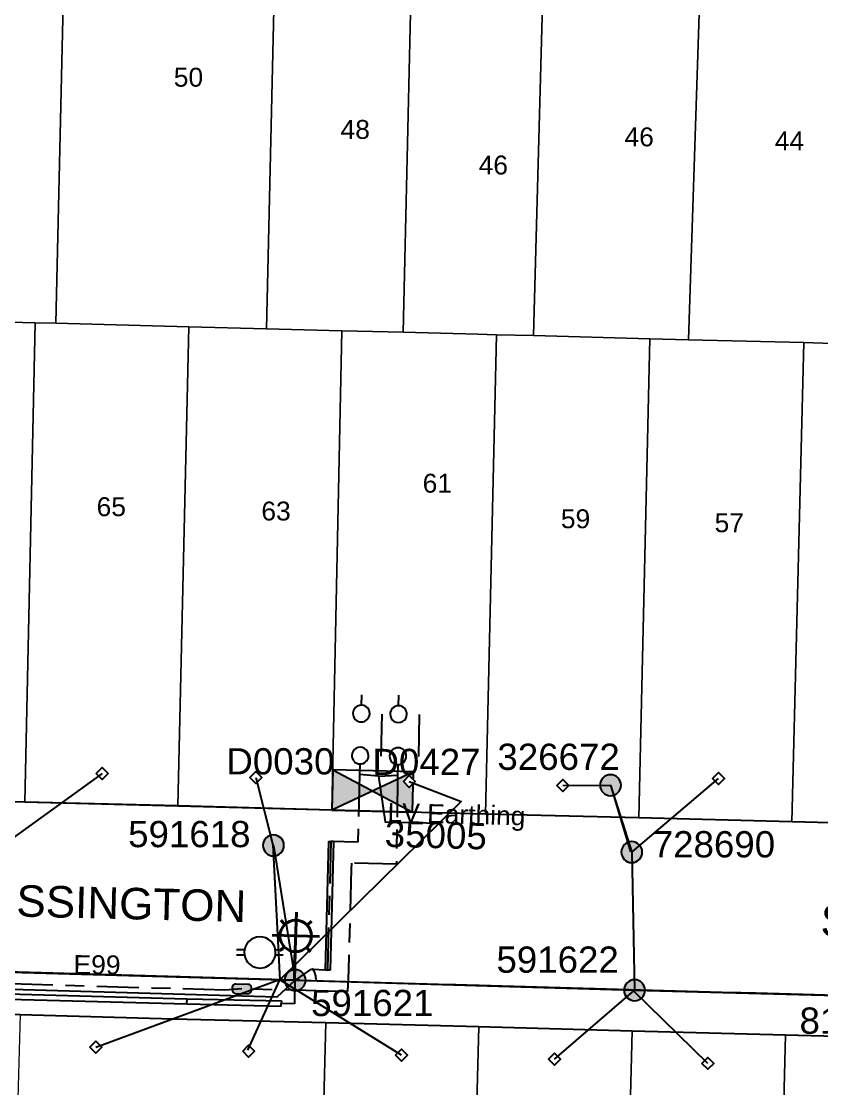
# Model space of a CAD drawing. Header units: metres. Extents: x 311639 to 313197, y 6256063 to 6257195.
# Drawn here: x 312512 to 312588.2, y 6256434.6 to 6256536.2 of the extents above; entities that cross this region are included whole.
import ezdxf
from ezdxf.enums import TextEntityAlignment as Align

# ---------------------------------------------------------------- set-up
doc = ezdxf.new("R2010")
doc.units = ezdxf.units.M
doc.linetypes.add('Cable Exist OH', pattern=[1, 1, 0])
doc.linetypes.add('Cable Exist UG', pattern=[8.2, 4, -1.2, 1.8, -1.2])
doc.layers.get('0').update_dxf_attribs({"color": 6})
for name, color, linetype, lineweight in [('Cadastre Buildings_SP_EXT', 9, 'Continuous', 5), ('Cadastre Land Parcels_SP_EXT', 9, 'Continuous', 5), ('Cadastre Roads_SP_EXT', 9, 'Continuous', 5)]:
    doc.layers.add(name, color=color, linetype=linetype, lineweight=lineweight)
for name, color, linetype in [('Duct_SP_EXT', 7, 'Continuous'), ('Equip_HV_EXT', 7, 'Continuous'), ('Equip_SP_LV_EXT', 7, 'Continuous'), ('Equip_SP_SL_EXT', 7, 'Continuous'), ('Mains_HV_EXT', 7, 'Continuous'), ('Mains_LV_EXT', 7, 'Continuous'), ('Mains_SL_EXT', 7, 'Continuous'), ('OH_Details_SP_MISC', 7, 'Continuous'), ('Services_SP_EXT', 7, 'Continuous'), ('Sub_SP_EXT', 7, 'Continuous'), ('SupportsOH_SP_TR_HV_LV_SL_EXT', 7, 'Continuous'), ('Trench_SP_EXT', 7, 'Continuous'), ('UG_Details_SP_MISC', 7, 'Continuous')]:
    doc.layers.add(name, color=color, linetype=linetype)
doc.layers.add('Features_HIDE', color=1, linetype='Continuous', plot=False)
doc.styles.add('iecARIAL', font='arial.ttf', dxfattribs={"height": 2})
doc.styles.add('POLE_LABEL', font='arial.ttf')
doc.styles.get("Standard").update_dxf_attribs({"font": 'arial.ttf'})
doc.styles.add('SWITCH_LABEL', font='arial.ttf', dxfattribs={"height": 2.5})
doc.linetypes.add('Cable E UG', pattern='A,6,-0.5,["E",Standard,S=1.7,R=0,X=0.5,Y=-1],-2.9', length=9.4)

# ---------------------------------------------------------------- blocks, each defined once
blk = doc.blocks.new('SUB_PADMOUNT_EXT')
for points in [[(0, 0), (-3.84, 1.92), (-3.84, -1.92)], [(0, 0), (3.84, 1.92), (3.84, -1.92)]]:
    blk.add_hatch(color=256).paths.add_polyline_path(points)
for p, q in [((3.84, 1.92), (-3.84, -1.92)), ((-3.84, 1.92), (3.84, -1.92))]:
    blk.add_line(p, q)
blk.add_lwpolyline([(-3.84, -1.92), (3.84, -1.92), (3.84, 1.92), (-3.84, 1.92)], close=True)
for tag, height, flags, p in [('ASSET_NUM', 3.5, 8, (2, 2)), ('STREET_CODE', 0.2, 9, (1.5, 0)), ('CONSTRUCTED_VOLTAGE', 0.2, 9, (1.5, -0.2)), ('OPERATING_VOLTAGE', 0.2, 9, (1.5, -0.6)), ('ORIENTATION', 0.2, 9, (1.5, -0.8)), ('OWNED_BY', 0.2, 9, (1.5, -1)), ('NO_PHASES', 0.2, 9, (1.5, -0.4)), ('OPERATED_BY', 0.2, 9, (1.5, -1.2)), ('SECONDARY_VOLTAGE', 0.2, 9, (1.5, -1.6)), ('STATE', 0.2, 9, (1.5, -1.8)), ('MAINTAINED_BY', 0.2, 9, (1.5, -1.4)), ('PARENT', 0.2, 9, (1.5, -2)), ('SUBSTATION_TYPE', 0.2, 9, (1.5, -2.2)), ('STREETNAME', 0.2, 9, (1.5, -3)), ('USAGE', 0.2, 9, (1.5, -2.4)), ('LEGEND', 0.2, 9, (1.5, -2.6)), ('LOCATION', 0.2, 9, (1.5, -2.8)), ('SUBURB', 0.2, 9, (1.5, -3.2)), ('Z', 0.2, 1, (1.5, -3.6)), ('NOTES', 0.2, 9, (1.5, -3.4))]:
    blk.add_attdef(tag, text='', height=height, dxfattribs=dict(flags=flags)).set_placement(p, align=Align.MIDDLE_LEFT)
blk = doc.blocks.new('LV_OH_LINKS_OPEN_EXT')
for p, q in [((-0.166, 4.966), (-0.166, 5.464)), ((0.166, 4.966), (0.166, 5.464)), ((-0.166, 3.002), (-0.166, 2.504)), ((0.166, 3.002), (0.166, 2.504))]:
    blk.add_line(p, q)
blk.add_lwpolyline([(0, 2.988, 1), (0, 4.98, 1)], format="xyb", close=True)
at = {"flags": 9}
for tag, p in [('ACTUAL_STATUS', (0, 0)), ('OPERATING_VOLTAGE', (0, -0.6)), ('CONSTRUCTED_VOLTAGE', (0, -0.2)), ('NO_PHASES', (0, -0.4)), ('ORIENTATION', (0, -0.8)), ('OWNED_BY', (0, -1)), ('STATE', (0, -1.2)), ('SWITCH_TYPE', (0, -1.4)), ('USAGE', (0, -1.6)), ('LEGEND', (0, -1.8)), ('NOTES', (0, -2))]:
    blk.add_attdef(tag, text='', height=0.2, dxfattribs=at).set_placement(p, align=Align.MIDDLE_LEFT)
at = {"flags": 1}
blk.add_attdef('Z', (0, 0), '', height=0.2, dxfattribs=at)
blk = doc.blocks.new('SL_LANTERN_EXT')
at = {"lineweight": 40}
for p, q in [((0, 1.97), (0, 6.47)), ((-1.46, 5.68), (-1.06, 5.28)), ((1.46, 5.68), (1.06, 5.28)), ((-2.25, 4.22), (2.25, 4.22)), ((-1.46, 2.76), (-1.06, 3.16)), ((1.46, 2.76), (1.06, 3.16)), ((0, 0), (0, 2.72))]:
    blk.add_line(p, q, dxfattribs=at)
blk.add_circle((0, 4.22), 1.5, dxfattribs=at)
at = {"style": 'iecARIAL', "flags": 9}
blk.add_attdef('ASSET_NUM', (1.5, 1.5), '', height=2.5, dxfattribs=at)
for tag, p, height, flags in [('CONSTRUCTED_VOLTAGE', (0.98, -0.65), 0.2, 9), ('CONTROL_TYPE', (0.98, -0.85), 0.2, 9), ('LANTERN_PURPOSE', (0.98, -1.05), 0.2, 9), ('LNUMBER', (2.18, -3.25), 2.5, 8), ('OPERATING_VOLTAGE', (0.98, -1.65), 0.2, 9), ('ORIENTATION', (0.98, -1.85), 0.2, 9), ('OWNED_BY', (0.98, -2.05), 0.2, 9), ('LANTERN_TYPE', (0.98, -1.25), 0.2, 9), ('NO_PHASES', (0.98, -1.45), 0.2, 9), ('STATE', (0.98, -2.25), 0.2, 9), ('USAGE', (0.98, -2.45), 0.2, 9), ('CEXIST', (0.98, -2.65), 0.2, 9), ('CNEW', (0.98, -2.85), 0.2, 9), ('CNUMBER', (0.98, -3.05), 0.2, 9), ('CREMOVE', (0.98, -3.25), 0.2, 9), ('CREPLACE', (0.98, -3.45), 0.2, 9), ('LKINGHEIGHT', (0.98, -3.65), 0.2, 9), ('LBRACKET', (0.98, -3.85), 0.2, 9), ('LBRACKETVOCAB', (0.98, -4.05), 0.2, 9), ('LCATEGORY', (0.98, -4.25), 0.2, 9), ('LCHARGE1', (0.98, -4.45), 0.2, 9), ('LCHARGE1PERCENT', (0.98, -4.65), 0.2, 9), ('LCHARGE2', (0.98, -4.85), 0.2, 9), ('LCHARGE2PERCENT', (0.98, -5.05), 0.2, 9), ('LCHARGE3', (0.98, -5.25), 0.2, 9), ('LCHARGE3PERCENT', (0.98, -5.45), 0.2, 9), ('LEXIST', (0.98, -5.65), 0.2, 9), ('LLAMP', (0.98, -5.85), 0.2, 9), ('LLAMPVOCAB', (0.98, -6.05), 0.2, 9), ('LMAST', (0.98, -6.25), 0.2, 9), ('LMASTVOCAB', (0.98, -6.45), 0.2, 9), ('LNEW', (0.98, -6.65), 0.2, 9), ('LANTNUMBER', (0.98, -6.85), 0.2, 9), ('LOUTREACH', (0.98, -7.25), 0.2, 9), ('LOUTREACHVOCAB', (0.98, -7.45), 0.2, 9), ('LRATECODE', (0.98, -7.65), 0.2, 9), ('LREMOVE', (0.98, -7.85), 0.2, 9), ('LREPLACE', (0.98, -8.05), 0.2, 9), ('LTYPE', (0.98, -8.25), 0.2, 9), ('STREETNAME', (0.98, -9.25), 0.2, 9), ('LTYPEVOCAB', (0.98, -8.45), 0.2, 9), ('LEGEND', (0.98, -8.65), 0.2, 9), ('LOCATION', (0.98, -8.85), 0.2, 9), ('NOTES', (0.98, -9.05), 0.2, 9), ('SUBURB', (0.98, -9.45), 0.2, 1)]:
    blk.add_attdef(tag, p, '', height=height, dxfattribs=dict(flags=flags))
blk = doc.blocks.new('CCP_EXT')
at = {"flags": 9}
for tag, p in [('STATE', (0, -1.8)), ('USAGE', (0, -1.2)), ('LEGEND', (0, -1.4)), ('LIFE_SUPPORT', (0, -1.6)), ('NOTES', (0, -2))]:
    blk.add_attdef(tag, text='', height=0.2, dxfattribs=at).set_placement(p, align=Align.MIDDLE_LEFT)
blk.add_wipeout([(0, 0.57), (0.57, 0), (0, -0.57), (-0.57, 0)])
blk.add_lwpolyline([(-0.57, 0), (0, 0.57), (0.57, 0), (0, -0.57), (-0.57, 0)])
at = {"flags": 1}
blk.add_attdef('Z', (0, 0), '', height=0.2, dxfattribs=at)
at = {"flags": 9}
for tag, p in [('CCP_TYPE', (0, 0)), ('CONSTRUCTED_VOLTAGE', (0, -0.2)), ('OPERATING_VOLTAGE', (0, -0.6)), ('ORIENTATION', (0, -0.8)), ('OWNED_BY', (0, -1)), ('NO_PHASES', (0, -0.4))]:
    blk.add_attdef(tag, text='', height=0.2, dxfattribs=at).set_placement(p, align=Align.MIDDLE_LEFT)
blk = doc.blocks.new('POLE_EXT')
blk.add_hatch(color=256).paths.add_polyline_path([(-1, 0, 1), (1, 0, 1)])
blk.add_lwpolyline([(-1, 0, 1), (1, 0, 1)], format="xyb", close=True)
for tag, height, flags, p in [('pNumber', 2.5, 8, (-17.84, 2.07)), ('OWNED_BY', 0.2, 9, (1.35, -0.4)), ('SPECIAL_USE', 0.2, 9, (1.35, -0.8)), ('STATE', 0.2, 9, (1.35, -1)), ('PARENT', 0.2, 9, (1.35, -0.6)), ('cLV', 0.2, 9, (1.35, -1.4)), ('hDepth', 0.2, 9, (1.35, -1.6)), ('hDia', 0.2, 9, (1.35, -1.8)), ('cHV', 0.2, 9, (1.35, -2)), ('USAGE', 0.2, 9, (1.35, -1.2)), ('LBRACKET', 0.2, 9, (1.35, -2.2)), ('LExisting', 0.2, 9, (1.35, -2.4)), ('LANTNUMBER', 0.2, 9, (1.35, -2.6)), ('LOther', 0.2, 9, (1.35, -2.8)), ('LRemove', 0.2, 9, (1.35, -3)), ('cLinedev', 0.2, 9, (1.35, -3.4)), ('pExisting', 0.2, 9, (1.35, -3.8)), ('LEGEND', 0.2, 9, (1.35, -3.2)), ('LOCATION', 0.2, 9, (1.35, -3.6)), ('PFNUMBER', 0.2, 9, (1.35, -4)), ('pFooting', 0.2, 9, (1.35, -4.4)), ('pNew', 0.2, 9, (1.35, -4.6)), ('pRelocate', 0.2, 9, (1.35, -5)), ('NEWPFNUMBER', 0.2, 9, (1.35, -4.2)), ('pRemove', 0.2, 9, (1.35, -5.2)), ('pReplace', 0.2, 9, (1.35, -5.4)), ('pStay', 0.2, 9, (1.35, -5.6)), ('pType', 0.2, 9, (1.35, -5.8)), ('cspan', 0.2, 9, (1.35, -6)), ('STREETNAME', 0.2, 9, (1.35, -6.2)), ('SUBURB', 0.2, 9, (1.35, -6.4)), ('OPERATED_BY', 0.2, 9, (1.36, -7.01)), ('NOTES', 0.2, 9, (1.35, -6.6)), ('MAINTAINED_BY', 0.2, 9, (1.36, -6.81))]:
    blk.add_attdef(tag, text='', height=height, dxfattribs=dict(flags=flags)).set_placement(p, align=Align.MIDDLE_LEFT)
at = {"style": 'POLE_LABEL'}
for tag, height, flags, p in [('ASSET_NUM', 2.5, 8, (2, 2)), ('STRUCTURE_PLANT_NUMBER', 0.2, 9, (1.35, 0.03)), ('STREET_CODE', 0.2, 9, (1.35, -0.2))]:
    blk.add_attdef(tag, text='', height=height, dxfattribs=dict(at, flags=flags)).set_placement(p, align=Align.MIDDLE_LEFT)
at = {"flags": 1}
blk.add_attdef('Z', (1.35, -7.33), '', height=0.2, dxfattribs=at)
blk = doc.blocks.new('HV_STJ_EXT')
h = blk.add_hatch(color=256)
edge = h.paths.add_edge_path()
edge.add_ellipse((-0.59, 0.13), major_axis=(0.226, 0.226), ratio=1, start_angle=45, end_angle=135)
edge.add_line((-0.91, 0.13), (-0.91, -0.13))
edge.add_ellipse((-0.59, -0.13), major_axis=(0.226, 0.226), ratio=1, start_angle=135, end_angle=225)
edge.add_line((-0.59, -0.45), (0.59, -0.45))
edge.add_ellipse((0.59, -0.13), major_axis=(-0.226, 0.226), ratio=1, start_angle=135, end_angle=225)
edge.add_line((0.91, -0.13), (0.91, 0.13))
edge.add_ellipse((0.59, 0.13), major_axis=(-0.226, 0.226), ratio=1, start_angle=225, end_angle=315)
edge.add_line((0.59, 0.45), (-0.59, 0.45))
blk.add_lwpolyline([(-0.91, 0.13), (-0.91, -0.13, 0.414214), (-0.59, -0.45), (0.59, -0.45, 0.414214), (0.91, -0.13), (0.91, 0.13, 0.414214), (0.59, 0.45), (-0.59, 0.45, 0.414214)], format="xyb", close=True)
for tag, flags, p in [('ORIENTATION', 9, (1.5, 0)), ('Z', 1, (1.5, -0.8)), ('USAGE', 9, (1.5, -0.2)), ('LEGEND', 9, (1.5, -0.4)), ('NOTES', 9, (1.5, -0.6))]:
    blk.add_attdef(tag, text='', height=0.2, dxfattribs=dict(flags=flags)).set_placement(p, align=Align.MIDDLE_LEFT)
blk = doc.blocks.new('SWG_HOLEC_SU_EXT')
blk.add_line((1.8, -2), (5.8, -2))
for points in [[(1, 0), (0, 0)], [(6.6, 0), (7.6, 0)]]:
    blk.add_lwpolyline(points)
for points in [[(1.8, -0.8, 1), (1.8, 0.8, 1)], [(5.8, -0.8, 1), (5.8, 0.8, 1)]]:
    blk.add_lwpolyline(points, format="xyb", close=True)
at = {"style": 'SWITCH_LABEL', "flags": 8}
blk.add_attdef('ASSET_NUM', text='', height=2.5, rotation=179.9544, dxfattribs=at).set_placement((-2.4, 0), align=Align.MIDDLE_LEFT)
at = {"flags": 1}
blk.add_attdef('Z', (0, 0), '', height=0.2, dxfattribs=at)
at = {"flags": 9}
for tag, p in [('ACTUAL_STATUS', (0, -0.4)), ('CONSTRUCTED_VOLTAGE', (0, -0.6)), ('OPERATING_VOLTAGE', (0, -1)), ('NO_PHASES', (0, -0.8)), ('ORIENTATION', (0, -1.2)), ('OWNED_BY', (0, -1.4)), ('STATE', (0, -1.8)), ('SWITCH_TYPE', (0, -2)), ('PARENT', (0, -1.6)), ('STREETNAME', (0, -2.6)), ('SUBURB', (0, -2.8)), ('USAGE', (0, -2.2)), ('LOCATION', (0, -2.4)), ('NOTES', (0, -3))]:
    blk.add_attdef(tag, text='', height=0.2, dxfattribs=at).set_placement(p, align=Align.MIDDLE_LEFT)
at = {"style": 'SWITCH_LABEL', "flags": 9}
blk.add_attdef('STREET_CODE', text='', height=0.2, dxfattribs=at).set_placement((0, -0.2), align=Align.MIDDLE_LEFT)

msp = doc.modelspace()

# ---------------------------------------------------------------- linework, layer by layer
at = {"layer": 'Cadastre Land Parcels_SP_EXT', "linetype": 'Continuous'}
for points in [[(312516.36, 6256553.11), (312496.29, 6256553.62), (312495.52, 6256521.1), (312495.26, 6256507.98), (312498.78, 6256507.89), (312513.36, 6256507.51), (312515.32, 6256507.47), (312516.36, 6256553.11)], [(312527.85, 6256552.82), (312516.36, 6256553.11), (312515.32, 6256507.47), (312527.97, 6256507.14), (312535.38, 6256506.95), (312536.42, 6256552.6), (312527.85, 6256552.82)], [(312549.43, 6256552.26), (312536.42, 6256552.6), (312535.38, 6256506.95), (312542.54, 6256506.76), (312548.4, 6256506.63), (312549.43, 6256552.26)], [(312562.04, 6256551.92), (312549.43, 6256552.26), (312548.4, 6256506.63), (312555.49, 6256506.43), (312557.28, 6256506.38), (312560.82, 6256506.3), (312562.04, 6256551.92)], [(312577.05, 6256551.51), (312562.04, 6256551.92), (312560.82, 6256506.3), (312571.87, 6256506), (312575.58, 6256505.91), (312577.05, 6256551.51)], [(312590.48, 6256551.16), (312577.05, 6256551.51), (312575.58, 6256505.91), (312586.55, 6256505.63), (312589.24, 6256505.56), (312590.48, 6256551.16)], [(312512.38, 6256461.87), (312513.36, 6256507.51), (312498.78, 6256507.89), (312497.72, 6256462.25), (312512.38, 6256461.87)], [(312515.32, 6256507.47), (312513.36, 6256507.51), (312512.38, 6256461.87), (312526.95, 6256461.49), (312527.97, 6256507.14), (312515.32, 6256507.47)], [(312535.38, 6256506.95), (312527.97, 6256507.14), (312526.95, 6256461.49), (312541.6, 6256461.11), (312542.54, 6256506.76), (312535.38, 6256506.95)], [(312548.4, 6256506.63), (312542.54, 6256506.76), (312541.6, 6256461.11), (312556.22, 6256460.73), (312557.28, 6256506.38), (312555.49, 6256506.43), (312548.4, 6256506.63)], [(312570.85, 6256460.35), (312571.87, 6256506), (312560.82, 6256506.3), (312557.28, 6256506.38), (312556.22, 6256460.73), (312570.85, 6256460.35)], [(312585.4, 6256459.98), (312586.55, 6256505.63), (312575.58, 6256505.91), (312571.87, 6256506), (312570.85, 6256460.35), (312585.4, 6256459.98)], [(312600.09, 6256459.59), (312601.2, 6256505.25), (312595.64, 6256505.4), (312589.24, 6256505.56), (312586.55, 6256505.63), (312585.4, 6256459.98), (312600.09, 6256459.59)], [(312555.6, 6256440.48), (312541.04, 6256440.87), (312539.89, 6256396.23), (312545.77, 6256396.04), (312554.44, 6256395.82), (312555.6, 6256440.48)], [(312570.2, 6256440.08), (312555.6, 6256440.48), (312554.44, 6256395.82), (312559.17, 6256395.65), (312569.06, 6256395.41), (312570.2, 6256440.08)], [(312584.8, 6256439.69), (312570.2, 6256440.08), (312569.06, 6256395.41), (312572.66, 6256395.28), (312583.7, 6256394.99), (312584.8, 6256439.69)], [(312599.36, 6256439.33), (312584.8, 6256439.69), (312583.7, 6256394.99), (312592.79, 6256394.71), (312598.3, 6256394.58), (312599.36, 6256439.33)]]:
    msp.add_lwpolyline(points, close=True, dxfattribs=at)
at = {"layer": 'Duct_SP_EXT'}
for p, q in [((312468.18, 6256444.71), (312527.8, 6256443.14)), ((312468.17, 6256444.23), (312527.78, 6256442.66)), ((312527.78, 6256442.66), (312527.79, 6256442.9)), ((312527.78, 6256442.66), (312527.79, 6256442.9)), ((312527.78, 6256442.66), (312527.78, 6256442.66)), ((312527.78, 6256442.66), (312536.79, 6256442.44)), ((312527.8, 6256443.14), (312527.79, 6256442.9)), ((312527.8, 6256443.14), (312527.79, 6256442.9)), ((312527.8, 6256443.14), (312527.8, 6256443.14)), ((312527.8, 6256443.14), (312536.8, 6256442.92)), ((312536.8, 6256442.92), (312536.79, 6256442.68)), ((312536.79, 6256442.44), (312536.79, 6256442.68))]:
    msp.add_line(p, q, dxfattribs=at)
at = {"layer": 'Mains_HV_EXT', "linetype": 'Cable Exist UG'}
for points in [[(312546.06, 6256464.33), (312544.25, 6256464.5), (312544.08, 6256458.05), (312544.08, 6256458.05), (312541.52, 6256458.12), (312541.18, 6256445.87), (312541.18, 6256445.87), (312539.57, 6256445.91), (312538.11, 6256444.9)], [(312533.04, 6256444.08), (312531.42, 6256443.95), (312482.88, 6256445.35)]]:
    msp.add_lwpolyline(points, dxfattribs=at)
at = {"layer": 'Mains_HV_EXT', "linetype": 'Cable E UG'}
msp.add_lwpolyline([(312549.45, 6256459.91), (312551.78, 6256459.86)], dxfattribs=at)
at = {"layer": 'Mains_HV_EXT', "linetype": 'Cable Exist OH'}
for points in [[(312496.38, 6256446.1), (312538.11, 6256444.9)], [(312538.11, 6256444.9), (312599.29, 6256443.2)]]:
    msp.add_lwpolyline(points, dxfattribs=at)
at = {"layer": 'Mains_HV_EXT', "linetype": 'Continuous'}
msp.add_lwpolyline([(312540.09, 6256444.84, 0.175128), (312539.75, 6256446.04)], format="xyb", dxfattribs=at)
at = {"layer": 'Mains_LV_EXT', "linetype": 'Cable Exist OH'}
for points in [[(312538.11, 6256444.9), (312496.32, 6256446.11)], [(312570.43, 6256443.94), (312538.11, 6256444.9)], [(312599.23, 6256443.2), (312570.43, 6256443.94)]]:
    msp.add_lwpolyline(points, dxfattribs=at)
at = {"layer": 'Mains_SL_EXT', "linetype": 'Cable Exist OH'}
for points in [[(312496.32, 6256446.11), (312538.11, 6256444.9)], [(312538.11, 6256444.9), (312599.23, 6256443.2), (312625.07, 6256442.64)]]:
    msp.add_lwpolyline(points, dxfattribs=at)
at = {"layer": 'OH_Details_SP_MISC', "linetype": 'Continuous', "flags": 128}
for points in [[(312568.14, 6256463.47), (312570.16, 6256457.1), (312570.43, 6256443.94)], [(312536.04, 6256457.74), (312538.11, 6256444.9)]]:
    msp.add_lwpolyline(points, dxfattribs=at)
at = {"layer": 'Services_SP_EXT'}
for points in [[(312568.14, 6256463.47), (312570.05, 6256457.13)], [(312570.16, 6256457.1), (312570.43, 6256443.94)]]:
    msp.add_lwpolyline(points, dxfattribs=at)
at = {"layer": 'Trench_SP_EXT', "linetype": 'Cable Exist UG'}
msp.add_lwpolyline([(312538.07, 6256444.88), (312538.03, 6256442.66), (312536.75, 6256442.68)], dxfattribs=at)
at = {"layer": 'UG_Details_SP_MISC'}
for p, q in [((312541.28, 6256458.12), (312540.97, 6256445.88)), ((312541.28, 6256458.12), (312541.52, 6256458.12)), ((312541.76, 6256458.11), (312541.45, 6256445.86)), ((312541.76, 6256458.11), (312541.52, 6256458.12)), ((312540.97, 6256445.88), (312541.21, 6256445.87)), ((312541.45, 6256445.86), (312541.21, 6256445.87))]:
    msp.add_line(p, q, dxfattribs=at)

# ---------------------------------------------------------------- block references
at = {"layer": 'Equip_HV_EXT', "rotation": 358.5759104797027}
msp.add_blockref('HV_STJ_EXT', (312533.03, 6256444.07), dxfattribs=at)
at = {"layer": 'Equip_SP_LV_EXT', "xscale": 1.5, "yscale": 1.5, "zscale": 1.5, "rotation": 90.4182099268914}
msp.add_blockref('LV_OH_LINKS_OPEN_EXT', (312540.73, 6256447.59), dxfattribs=at)
at = {"layer": 'Equip_SP_SL_EXT', "rotation": 358.1774551622502}
msp.add_blockref('SL_LANTERN_EXT', (312538.03, 6256444.9), dxfattribs=at)
at = {"layer": 'Services_SP_EXT'}
for p in [(312519.14, 6256438.53), (312533.68, 6256438.15)]:
    msp.add_blockref('CCP_EXT', p, dxfattribs=at)
at = {"layer": 'Sub_SP_EXT'}
ref = msp.add_blockref('SUB_PADMOUNT_EXT', (312545.48, 6256462.93), dxfattribs=dict(at, rotation=358.5126603803992))
ref.add_attrib('ASSET_NUM', '35005', dxfattribs={"layer": '0', "height": 2.5, "rotation": 358.5127}).set_placement((312546.65, 6256458.85), align=Align.MIDDLE_LEFT)
at = {"layer": 'SupportsOH_SP_TR_HV_LV_SL_EXT'}
ref = msp.add_blockref('POLE_EXT', (312536.04, 6256457.74), dxfattribs=at)
ref.add_attrib('ASSET_NUM', '591618', dxfattribs={"layer": '0', "height": 2.5, "style": 'POLE_LABEL'}).set_placement((312528.03, 6256456.82), align=Align.BOTTOM_CENTER)
ref = msp.add_blockref('POLE_EXT', (312570.16, 6256457.1), dxfattribs=at)
ref.add_attrib('ASSET_NUM', '728690', dxfattribs={"layer": '0', "height": 2.5, "rotation": 359.9878, "style": 'POLE_LABEL'}).set_placement((312572.16, 6256457.85), align=Align.MIDDLE_LEFT)
ref = msp.add_blockref('POLE_EXT', (312570.43, 6256443.94), dxfattribs=at)
ref.add_attrib('ASSET_NUM', '591622', dxfattribs={"layer": '0', "height": 2.5, "style": 'POLE_LABEL'}).set_placement((312568.93, 6256446.86), align=Align.MIDDLE_RIGHT)
ref = msp.add_blockref('POLE_EXT', (312538.11, 6256444.9), dxfattribs=at)
ref.add_attrib('ASSET_NUM', '591621', dxfattribs={"layer": '0', "height": 2.5, "style": 'POLE_LABEL'}).set_placement((312551.28, 6256442.73), align=Align.MIDDLE_RIGHT)
ref = msp.add_blockref('POLE_EXT', (312599.35, 6256443.2), dxfattribs=at)
ref.add_attrib('ASSET_NUM', '810136', dxfattribs={"layer": '0', "height": 2.5, "style": 'POLE_LABEL'}).set_placement((312597.79, 6256441.05), align=Align.MIDDLE_RIGHT)

# ---------------------------------------------------------------- texts
at = {"layer": 'Cadastre Land Parcels_SP_EXT'}
for s, p in [('50', (312526.55, 6256530.01)), ('48', (312542.43, 6256525.04)), ('46', (312569.47, 6256524.33)), ('44', (312583.78, 6256523.95)), ('46', (312555.58, 6256521.65)), ('61', (312550.25, 6256491.34)), ('65', (312519.2, 6256489.1)), ('63', (312534.89, 6256488.69)), ('59', (312563.41, 6256487.95)), ('57', (312578.05, 6256487.57))]:
    msp.add_text(s, height=1.8, dxfattribs=at).set_placement(p)
at = {"layer": 'Cadastre Roads_SP_EXT'}
msp.add_text('ESSINGTON                                               ST', height=3, rotation=358.5918, dxfattribs=at).set_placement((312508.74, 6256451.04))
at = {"layer": 'Features_HIDE'}
msp.add_text('LV Earthing', height=1.8, rotation=358.5149, dxfattribs=at).set_placement((312546.88, 6256459.98))
at = {"layer": 'Mains_LV_EXT'}
msp.add_text('E99', height=1.8, rotation=359.5279, dxfattribs=at).set_placement((312517, 6256445.49))

# ---------------------------------------------------------------- next in the draw order: linework, layer by layer
at = {"layer": 'Cadastre Buildings_SP_EXT', "linetype": 'Continuous'}
msp.add_lwpolyline([(312541.04, 6256440.87), (312526.48, 6256441.23), (312511.91, 6256441.63), (312510.67, 6256397.06), (312519.06, 6256396.82), (312525.23, 6256396.65), (312532.44, 6256396.42), (312539.89, 6256396.23), (312541.04, 6256440.87)], close=True, dxfattribs=at)
at = {"layer": 'Features_HIDE', "linetype": 'Cable E UG'}
msp.add_lwpolyline([(312102.4, 6256318.22), (312100.51, 6256310.12), (312194.01, 6256318.45), (312197.39, 6256333.74), (312198.4, 6256336.44), (312208.67, 6256382.9), (312217.18, 6256418.32), (312222.7, 6256417.02), (312225.72, 6256418.36), (312287.08, 6256403.93), (312289.67, 6256405.37), (312319.96, 6256398.24), (312379.32, 6256384.23), (312427.99, 6256372.76), (312448.73, 6256367.94), (312449.72, 6256398.78), (312450.96, 6256442.91), (312451.19, 6256445.74), (312468.2, 6256445.27), (312536.38, 6256443.32), (312538.11, 6256444.9)], dxfattribs=at)
at = {"layer": 'Services_SP_EXT'}
for points in [[(312519.14, 6256438.53), (312536.51, 6256444.93)], [(312533.59, 6256438.23), (312536.66, 6256444.94)]]:
    msp.add_lwpolyline(points, dxfattribs=at)

# ---------------------------------------------------------------- next in the draw order: block references
for p in [(312519.74, 6256464.58), (312534.35, 6256464.2), (312548.98, 6256463.82), (312563.59, 6256463.44), (312578.43, 6256464.11), (312548.23, 6256437.77), (312562.81, 6256437.37), (312577.42, 6256436.98)]:
    msp.add_blockref('CCP_EXT', p, dxfattribs=at)

# ---------------------------------------------------------------- next in the draw order: linework, layer by layer
at = {"layer": 'Features_HIDE', "linetype": 'Continuous'}
msp.add_lwpolyline([(312600.09, 6256459.59), (312585.4, 6256459.98), (312570.85, 6256460.35), (312556.22, 6256460.73), (312541.6, 6256461.11), (312526.95, 6256461.5), (312512.38, 6256461.87), (312497.72, 6256462.25), (312483.25, 6256462.63), (312468.66, 6256463.01), (312455.58, 6256463.35), (312456.33, 6256443.11), (312468.13, 6256442.77), (312482.68, 6256442.38), (312497.21, 6256442.02), (312511.91, 6256441.63), (312526.48, 6256441.23), (312541.04, 6256440.87), (312555.6, 6256440.48), (312570.2, 6256440.08), (312584.79, 6256439.69), (312599.36, 6256439.33)], dxfattribs=at)
at = {"layer": 'Mains_HV_EXT', "linetype": 'Cable Exist UG'}
msp.add_lwpolyline([(312546.06, 6256464.33), (312547.87, 6256464.44), (312547.75, 6256455.95), (312547.75, 6256455.95), (312543.48, 6256456.06), (312543.45, 6256455.5), (312543.45, 6256455.5), (312543.18, 6256445.82), (312543.1, 6256443.82), (312543.1, 6256443.82), (312541.12, 6256443.87), (312532.97, 6256444.07)], dxfattribs=at)
at = {"layer": 'Mains_HV_EXT', "linetype": 'Cable E UG'}
msp.add_lwpolyline([(312546.06, 6256464.33), (312546.68, 6256459.98), (312546.68, 6256459.98), (312549.39, 6256459.91)], dxfattribs=at)
at = {"layer": 'OH_Details_SP_MISC', "linetype": 'Continuous', "flags": 128}
msp.add_lwpolyline([(312377.56, 6256471.75), (312395.77, 6256460.61), (312430.89, 6256459.33), (312449.45, 6256444.99), (312496.27, 6256446.07), (312538.07, 6256444.9), (312570.43, 6256443.94), (312599.35, 6256443.2), (312625.07, 6256442.53), (312629.97, 6256442.41)], dxfattribs=at)
at = {"layer": 'Services_SP_EXT'}
for points in [[(312519.74, 6256464.58), (312510.68, 6256458.06)], [(312534.35, 6256464.2), (312535.98, 6256457.79), (312536.66, 6256444.94)], [(312570.16, 6256457.1), (312578.43, 6256464.11)], [(312548.98, 6256463.82), (312553.93, 6256461.92), (312536.66, 6256444.94)], [(312563.59, 6256463.44), (312568.14, 6256463.47)], [(312548.23, 6256437.77), (312536.66, 6256444.94)], [(312562.81, 6256437.37), (312570.37, 6256443.9)], [(312577.42, 6256436.98), (312570.32, 6256443.9)]]:
    msp.add_lwpolyline(points, dxfattribs=at)

# ---------------------------------------------------------------- next in the draw order: block references
at = {"layer": 'Equip_HV_EXT'}
ref = msp.add_blockref('SWG_HOLEC_SU_EXT', (312544.25, 6256464.5), dxfattribs=dict(at, rotation=88.44202919369995))
ref.add_attrib('ASSET_NUM', 'D0030', dxfattribs={"layer": '0', "height": 2.5, "style": 'SWITCH_LABEL'}).set_placement((312541.85, 6256465.75), align=Align.MIDDLE_RIGHT)
ref = msp.add_blockref('SWG_HOLEC_SU_EXT', (312547.87, 6256464.44), dxfattribs=dict(at, rotation=89.23013777767015))
ref.add_attrib('ASSET_NUM', 'D0427', dxfattribs={"layer": '0', "height": 2.5, "style": 'SWITCH_LABEL'}).set_placement((312545.47, 6256465.69), align=Align.MIDDLE_LEFT)
at = {"layer": 'SupportsOH_SP_TR_HV_LV_SL_EXT'}
ref = msp.add_blockref('POLE_EXT', (312568.14, 6256463.47), dxfattribs=at)
ref.add_attrib('ASSET_NUM', '326672', dxfattribs={"layer": '0', "height": 2.5, "style": 'POLE_LABEL'}).set_placement((312569.02, 6256466.18), align=Align.MIDDLE_RIGHT)

doc.saveas('drawing.dxf')
